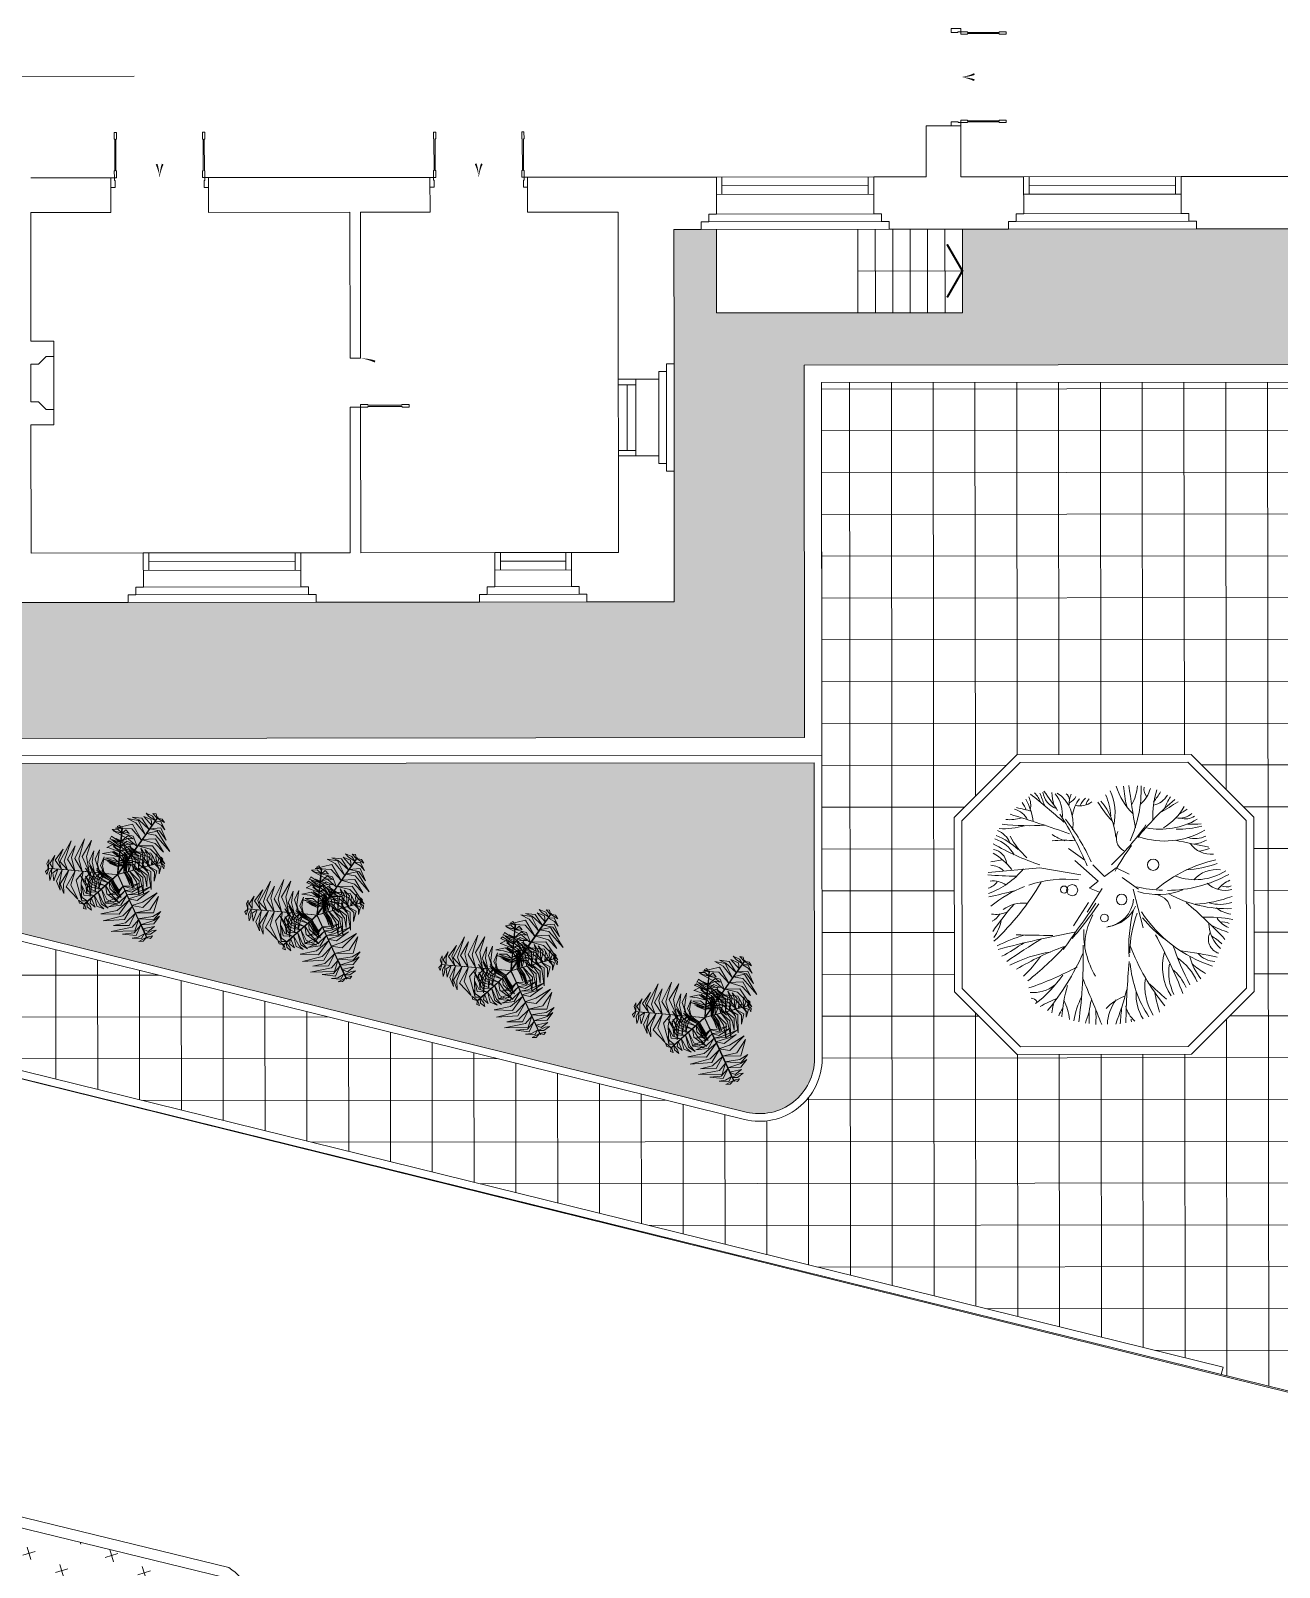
# Model space of a CAD drawing. Header units: millimetres. Extents: x 930469 to 1523124, y -120375 to 411163.
# Drawn here: x 1313457 to 1331376, y 109217 to 131265 of the extents above; entities that cross this region are included whole.
import ezdxf

# ---------------------------------------------------------------- set-up
doc = ezdxf.new("R2010")
doc.units = ezdxf.units.MM
doc.layers.get('0').update_dxf_attribs({"color": 8, "lineweight": 0})
for name, color, linetype, lineweight in [('A-DIM', 8, 'Continuous', 0), ('A1-LÁT SÀN', 8, 'Continuous', 0), ('Dia vat', 8, 'Continuous', 0), ('Xref Landscape 2020 05 04$0$tree', 8, 'Continuous', 0), ('Xref Landscape 48lythuongkiet 2020 06 01$0$!Chen', 8, 'Continuous', 0), ('Xref Landscape 48lythuongkiet 2020 06 01$0$!Cua nhat', 8, 'Continuous', 0), ('Xref Landscape 48lythuongkiet 2020 06 01$0$1', 8, 'Continuous', 0), ('Xref Landscape 48lythuongkiet 2020 06 01$0$HATCH', 8, 'Continuous', 0), ('Xref Landscape 48lythuongkiet 2020 06 01$0$MANH', 8, 'Continuous', 0), ('Xref Landscape 48lythuongkiet 2020 06 01$0$NETTHAY', 8, 'Continuous', 0)]:
    doc.layers.add(name, color=color, linetype=linetype, lineweight=lineweight)

# ---------------------------------------------------------------- blocks, each defined once
blk = doc.blocks.new('Xref Landscape 48lythuongkiet 2020 06 01$0$mb-cay36')
for p, q in [((-420, 366), (-303, 282)), ((-625, 228), (-997, 195)), ((-893, 285), (-976, 270)), ((-332, 178), (-625, 228)), ((-374, 279), (-207, 132)), ((-244, 249), (-160, 166)), ((-160, 166), (-77, 228)), ((-77, 228), (15, 182)), ((-207, 132), (-269, 82)), ((-35, 157), (82, 74)), ((-177, 78), (-286, -90)), ((-269, 82), (-198, 53)), ((45, 74), (116, -203)), ((-277, -22), (-385, -189))]:
    blk.add_line(p, q)
for centre, radius in [((188, 249), 40.9), ((-451, 71), 25.9), ((-393, 67), 39.7), ((-38, 0), 38.2), ((-162, -133), 28.1)]:
    blk.add_circle(centre, radius)
for centre, radius, start, end in [((-2508, -686), 2408, 33.3602, 37.4005), ((-482, 619), 397, 347.6036, 24.0027), ((418, 976), 521, 198.1061, 224.1404), ((1093, 916), 1122, 185.2467, 192.7593), ((5804, 1534), 5833, 187.046, 190.0819), ((-804, 793), 907, 335.8013, 1.3584), ((-228, 835), 304, 329.1025, 356.2944), ((-65, 863), 243, 312.0678, 343.9533), ((204, 789), 81, 167.3781, 222.6409), ((766, 601), 580, 161.4829, 182.8961), ((-174, 1009), 478, 319.7214, 330.2869), ((-925, 563), 218, 21.3675, 37.6845), ((-1134, 495), 467, 7.8655, 28.7628), ((-827, 677), 137, 346.8302, 25.597), ((-4363, -3843), 5885, 48.3634, 51.3998), ((-799, 629), 193, 20.1552, 45.1344), ((-2955, -159), 2507, 19.4903, 21.5984), ((-456, 793), 149, 188.3903, 250.1537), ((268, 870), 814, 187.2447, 193.5581), ((-694, 614), 231, 352.0454, 38.7432), ((-645, 550), 259, 348.9786, 55.8481), ((-476, 709), 64.7, 6.1227, 50.7333), ((-263, 690), 151, 154.2884, 185.1145), ((-454, 785), 100, 294.9572, 332.8317), ((-163, 577), 229, 140.6559, 172.9727), ((-336, 806), 134, 255.5228, 308.6813), ((-204, 615), 145, 129.8119, 155.8529), ((-227, 672), 65.4, 131.2411, 171.568), ((438, 1085), 753, 210.8835, 223.7809), ((-538, 408), 461, 4.8934, 40.2143), ((-574, 568), 460, 3.8964, 23.5318), ((1513, -697), 1834, 129.6038, 141.4817), ((165, 818), 144, 280.5021, 331.1076), ((-964, 2790), 2478, 298.9976, 302.5082), ((35, 885), 436, 301.3823, 329.8608), ((682, 491), 443, 146.4159, 158.5582), ((-840, 831), 258, 263.5861, 288.792), ((-4424, -10929), 12086, 70.6097, 72.7355), ((-843, 509), 144, 26.0746, 74.9456), ((-188, 2953), 2371, 255.2439, 257.9296), ((-2508, -686), 2408, 22.6353, 32.6385), ((-1637, -353), 1515, 24.3013, 37.8253), ((240, 1036), 532, 259.2344, 299.852), ((377, 716), 133, 260.0638, 312.0448), ((42, 1208), 683, 299.2405, 304.9569), ((422, 699), 121, 251.9028, 301.7503), ((-1115, 4), 488, 46.5985, 68.8181), ((-991, 343), 165, 23.655, 67.4908), ((-881, 1000), 492, 265.9344, 287.1648), ((-708, 2278), 1748, 263.8791, 273.9752), ((-352, 711), 550, 207.7678, 228.3752), ((-342, 741), 336, 234.6108, 252.2306), ((-1394, 1612), 1872, 313.2972, 324.8451), ((26, 440), 102, 151.8663, 241.8308), ((272, 992), 573, 251.0596, 300.0672), ((379, 1104), 600, 267.601, 285.3731), ((448, 1531), 992, 269.1825, 274.9109), ((489, 609), 173, 252.6934, 296.7097), ((-78, 1910), 1748, 239.733, 251.7849), ((-1219, -98), 503, 38.6102, 58.9827), ((-977, 246), 115, 6.0939, 80.2341), ((-1032, 192), 258, 29.7871, 70.6936), ((-453, -361), 786, 83.8916, 96.1084), ((1513, -697), 1834, 143.8008, 150.6184), ((3157, 13395), 13271, 257.7687, 258.8385), ((603, 507), 183, 215.6814, 275.8365), ((459, 620), 224, 275.7693, 299.7407), ((469, 728), 384, 276.437, 288.6357), ((-980, 115), 131, 44.5348, 88.8039), ((853, -693), 999, 102.368, 129.8879), ((379, 1024), 813, 273.2607, 289.3729), ((-723, 3946), 3779, 265.8268, 268.9251), ((-1028, 194), 117, 285.7186, 324.8597), ((-1190, 592), 582, 289.7511, 320.2663), ((-960, -29), 163, 56.2558, 97.3316), ((-2183, 1032), 1811, 312.685, 329.8918), ((-445, -678), 824, 83.2983, 108.3037), ((287, 988), 923, 270.2118, 298.7445), ((491, 551), 410, 249.8186, 302.1374), ((642, -3), 217, 82.1117, 138.4765), ((706, 255), 191, 227.0441, 283.7594), ((849, -102), 264, 114.8011, 138.447), ((74496, -314807), 323749, 103.45014, 103.48332), ((-445, -678), 824, 110.6859, 130.1197), ((-175, 24), 224, 277.9061, 354.5671), ((287, 988), 923, 256.4065, 268.0436), ((221, 525), 490, 253.0265, 291.4386), ((193, -87), 122, 10.4921, 76.9263), ((721, 817), 884, 241.5522, 271.9068), ((434, 868), 905, 273.4483, 290.6867), ((715, 178), 88.8, 243.9346, 292.4513), ((-940, 94), 200, 260.9262, 292.3088), ((-1042, -22), 153, 299.4863, 327.0777), ((743, -1412), 2077, 138.3521, 145.2604), ((-744, -270), 245, 84.6013, 126.1694), ((-32019, 22249), 38823, 324.3864, 324.9845), ((-2271, 1367), 2497, 318.7127, 325.9355), ((-161, 46), 241, 276.1597, 337.2231), ((1053, -337), 1040, 165.7562, 184.1228), ((835, -391), 815, 158.9816, 179.353), ((913, 443), 969, 213.3314, 251.9981), ((-1447, -2265), 2921, 42.6061, 50.1379), ((668, 231), 267, 252.9191, 288.5589), ((797, 157), 269, 234.0659, 258.9588), ((-1215, -86), 319, 324.5833, 348.8704), ((303, -240), 614, 177.7061, 210.3497), ((161, -336), 464, 150.9024, 180.5524), ((720, 341), 770, 217.8307, 235.0714), ((574, -1133), 1006, 79.3372, 92.0254), ((825, -173), 237, 180.1876, 229.673), ((948, 446), 718, 241.8701, 252.0016), ((792, -44), 171, 212.4573, 248.1612), ((681, -306), 144, 68.2552, 94.9541), ((-412, -1358), 1150, 106.49, 116.8837), ((939, -7367), 7253, 100.3574, 104.8964), ((-1721, 1122), 1736, 298.3006, 304.4452), ((1527, -3846), 4157, 120.9762, 125.104), ((-568, 5803), 6060, 267.8439, 270.3362), ((-3535, -418), 3221, 351.7796, 1.6042), ((-2847, -1929), 3481, 21.1009, 28.7814), ((2110, 263), 1876, 198.3542, 207.8138), ((689, -286), 105, 152.0325, 253.182), ((336, -692), 508, 47.2046, 57.8087), ((-410, -1301), 935, 98.5995, 117.4075), ((256, -2261), 2050, 110.1333, 120.7667), ((-1434, 162), 993, 314.1521, 324.9585), ((-2271, 1367), 2497, 308.6091, 316.9345), ((-1888, 309), 1719, 319.9578, 336.1339), ((1480, 215), 1556, 200.6032, 218.9757), ((632, -486), 378, 163.4928, 213.1847), ((124, -756), 413, 23.3807, 54.8954), ((91, -2831), 2479, 77.0394, 83.1324), ((921, -276), 490, 196.1036, 216.9981), ((643, -265), 182, 223.0657, 265.7022), ((-1400, 1445), 2192, 288.5087, 298.4133), ((-1190, -44), 882, 307.1557, 325.6483), ((7713, -1087), 7725, 175.2374, 178.5108), ((835, -391), 815, 184.8618, 213.6896), ((666, -522), 367, 170.858, 205.9385), ((116, -761), 333, 22.8179, 50.8878), ((795, -105), 485, 227.2477, 241.3658), ((-676, -412), 256, 265.4258, 307.5473), ((660, -922), 1130, 164.3243, 175.9605), ((-11585, -5390), 12256, 21.5025, 23.1956), ((-2521, 25), 2607, 339.3289, 345.0686), ((520, -623), 392, 171.7104, 211.9375), ((2413, 1817), 3308, 226.8924, 229.9396), ((-692, -760), 52.8, 31.9124, 87.1254), ((-175, -1562), 913, 110.894, 119.5108), ((-66, -871), 477, 165.7746, 173.0285), ((-868, -915), 458, 6.8761, 25.0242), ((192, -958), 580, 153.1835, 171.1959), ((208, -847), 481, 164.8836, 185.1617), ((108, -1033), 361, 110.185, 135.7459), ((168, -907), 310, 142.9644, 177.8713), ((1813, -1022), 1867, 172.2704, 176.0045), ((186, -719), 201, 192.7026, 229.7476), ((361, -692), 296, 174.6114, 213.7244), ((1039, -550), 847, 187.9237, 197.7563), ((-268, -925), 240, 143.624, 157.7562), ((-1296, -514), 1064, 339.4984, 343.7773), ((-1410, -844), 1187, 357.4927, 2.3994), ((-189, -892), 220, 3.4294, 8.7653)]:
    blk.add_arc(centre, radius, start, end)
blk = doc.blocks.new('Xref Landscape 48lythuongkiet 2020 06 01$0$mb-cay19')
for points in [[(344, 482, -91), (245, 572, -133), (183, 599, -141), (275, 588, -147)], [(370, 518, -117), (292, 605, -160), (364, 575, -151)], [(403, 565, -167), (342, 605, -187), (314, 637, -213), (376, 609, -208)], [(420, 589, -204), (378, 634, -239), (410, 630, -248)], [(388, 544, -136), (392, 544, -136), (430, 598, -218), (426, 598, -218)], [(421, 590, -207), (491, 547, -240), (468, 580, -245)], [(79, 452, 406), (22, 462, 391), (-10, 481, 379), (44, 483, 388)], [(228, 318, -81), (147, 389, -104), (1, 468, -143), (190, 417, -95)], [(272, 380, -73), (177, 486, -101), (23, 495, -138), (183, 533, -101)], [(82, 484, 395), (37, 509, 378), (60, 520, 378)], [(77, 425, 415), (81, 425, 415), (88, 496, 391), (84, 496, 391)], [(83, 443, 407), (135, 451, 391), (151, 442, 384), (120, 478, 386)], [(308, 430, -66), (217, 544, -93), (138, 586, -114), (238, 568, -89)], [(176, 244, -92), (181, 244, -92), (322, 443, -65), (317, 443, -65)], [(315, 441, -66), (406, 426, -80), (541, 271, -130), (422, 465, -74)], [(317, 444, -65), (322, 444, -65), (392, 544, -136), (388, 544, -136)], [(351, 487, -98), (443, 468, -141), (507, 377, -145), (455, 496, -157)], [(403, 554, -160), (458, 522, -187), (495, 476, -184), (455, 556, -212)], [(-437, 94, -66), (-469, 180, -80), (-403, 374, -130), (-511, 174, -74)], [(-367, 84, -73), (-399, 214, -97), (-365, 326, -124), (-439, 196, -87)], [(-297, 84, -82), (-329, 202, -103), (-276, 391, -150), (-368, 205, -99)], [(-230, 75, -89), (-257, 224, -117), (-207, 375, -155), (-298, 224, -112)], [(61, 267, 358), (-47, 308, 355), (-61, 310, 288), (-4, 339, 376)], [(65, 307, 393), (-43, 354, 395), (-55, 359, 375), (-38, 374, 414)], [(70, 358, 408), (-34, 393, 387), (-29, 391, 375), (-18, 417, 393)], [(163, 226, -120), (114, 282, -120), (-14, 381, -162), (101, 325, -97)], [(135, 186, -180), (96, 241, -172), (3, 317, -200), (118, 254, -140)], [(186, 258, -90), (84, 355, -118), (26, 394, -134), (160, 336, -99)], [(50, 158, 262), (55, 158, 262), (70, 317, 402), (66, 317, 402)], [(59, 269, 360), (163, 297, 365), (192, 287, 334), (148, 322, 391)], [(66, 317, 403), (70, 317, 403), (81, 425, 414), (77, 425, 414)], [(66, 315, 400), (135, 341, 410), (194, 340, 352), (130, 368, 436)], [(73, 365, 407), (145, 398, 396), (190, 391, 375), (143, 424, 400)], [(191, 93, 126), (183, 180, 116), (146, 306, 79), (216, 173, 146)], [(240, 106, 170), (240, 222, 166), (169, 310, 100), (263, 246, 187)], [(236, 324, -82), (355, 293, -103), (492, 153, -150), (377, 325, -99)], [(279, 117, 205), (284, 234, 207), (264, 302, 187), (305, 237, 226)], [(272, 385, -73), (401, 347, -97), (480, 262, -124), (405, 391, -87)], [(-619, 110, -207), (-617, 193, -240), (-634, 157, -245)], [(-579, 113, -160), (-579, 177, -187), (-558, 232, -184), (-607, 157, -212)], [(-495, 102, -98), (-524, 191, -141), (-478, 292, -145), (-555, 187, -157)], [(-178, 70, -118), (-201, 171, -108), (-187, 278, -147), (-233, 168, -67)], [(-130, 63, -177), (-151, 150, -168), (-133, 286, -218), (-173, 197, -149)], [(-87, 62, -232), (-103, 133, -226), (-88, 221, -262), (-123, 138, -201)], [(56, 216, 314), (-28, 240, 304), (-102, 251, 267), (-10, 268, 335)], [(49, 151, 231), (-7, 169, 240), (-94, 196, 214), (-34, 183, 270)], [(51, 168, 272), (-58, 203, 263), (-73, 208, 251), (2, 210, 290)], [(48, 137, 166), (-1, 154, 182), (-56, 174, 167), (7, 160, 216)], [(47, 124, 107), (-2, 143, 129), (-37, 160, 128), (1, 149, 160)], [(110, 151, -234), (74, 209, -221), (4, 275, -233), (89, 225, -192)], [(45, 104, 10), (49, 104, 10), (55, 158, 262), (50, 158, 262)], [(46, 138, 169), (76, 148, 190), (186, 149, 152), (113, 157, 216)], [(50, 152, 234), (90, 164, 257), (177, 165, 227), (86, 173, 301)], [(52, 179, 280), (172, 204, 281), (233, 187, 236), (172, 232, 305)], [(59, 223, 318), (154, 251, 326), (245, 233, 276), (156, 276, 348)], [(70, 94, -323), (75, 94, -323), (181, 244, -92), (176, 244, -92)], [(102, 68, -82), (102, 120, -60), (95, 197, -61), (109, 120, -29)], [(114, 71, -23), (113, 124, -7), (101, 220, -22), (121, 118, 28)], [(128, 75, 43), (124, 135, 52), (107, 264, 26), (128, 164, 81)], [(112, 153, -232), (182, 132, -226), (251, 74, -262), (197, 147, -201)], [(145, 80, 83), (138, 194, 74), (126, 248, 62), (166, 141, 101)], [(135, 190, -177), (221, 164, -168), (329, 81, -218), (272, 160, -149)], [(165, 228, -118), (264, 198, -108), (349, 132, -147), (277, 227, -67)], [(195, 271, -89), (337, 220, -117), (444, 101, -155), (359, 255, -112)], [(289, 120, 214), (294, 120, 214), (397, 148, 226), (393, 148, 226)], [(329, 131, 219), (324, 240, 199), (303, 289, 186), (352, 234, 204)], [(366, 141, 224), (372, 237, 207), (397, 181, 221)], [(393, 148, 226), (397, 148, 226), (467, 167, 202), (462, 167, 202)], [(419, 156, 218), (409, 213, 203), (415, 249, 190), (436, 199, 200)], [(413, 149, 218), (439, 103, 202), (439, 56, 196), (459, 127, 198)], [(450, 164, 207), (457, 216, 189), (476, 197, 190)], [(453, 165, 205), (484, 105, 185), (487, 137, 188)], [(-618, 110, -204), (-636, 52, -239), (-648, 81, -248)], [(-563, 105, -136), (-558, 105, -136), (-624, 111, -218), (-628, 111, -218)], [(-588, 107, -167), (-593, 35, -187), (-607, -5, -213), (-614, 62, -208)], [(-531, 102, -117), (-568, -9, -160), (-578, 68, -151)], [(-441, 94, -65), (-436, 94, -65), (-558, 105, -136), (-563, 105, -136)], [(-488, 98, -91), (-516, -33, -133), (-508, -100, -141), (-544, -14, -147)], [(-424, 92, -66), (-477, -43, -93), (-474, -132, -114), (-509, -37, -89)], [(-364, 87, -73), (-407, -49, -101), (-338, -186, -138), (-451, -67, -101)], [(-198, 72, -92), (-193, 72, -92), (-436, 94, -65), (-440, 94, -65)], [(-287, 80, -81), (-308, -26, -104), (-303, -192, -143), (-354, -3, -95)], [(-151, -119, 212), (-219, -91, 222), (-312, 39, 163), (-233, -115, 247)], [(-214, 73, -90), (-248, -64, -118), (-252, -133, -134), (-269, 12, -99)], [(-83, -56, 130), (-172, -12, 137), (-267, 110, 87), (-190, -29, 159)], [(-114, -90, 171), (-210, -39, 177), (-265, 34, 146), (-216, -69, 203)], [(-175, 70, -120), (-199, -1, -120), (-221, -161, -162), (-230, -33, -97)], [(-48, -28, 92), (-154, 34, 93), (-227, 135, 48), (-172, 14, 117)], [(-14, 55, -323), (-10, 55, -323), (-193, 72, -92), (-198, 72, -92)], [(-127, 65, -180), (-154, 4, -172), (-173, -115, -200), (-177, 16, -140)], [(-28, -10, 46), (-95, 36, 69), (-160, 94, 39), (-98, 26, 113)], [(-16, -2, -20), (-74, 37, 1), (-156, 111, -36), (-107, 56, 27)], [(-84, 61, -234), (-116, 1, -221), (-139, -93, -233), (-138, 6, -192)], [(-8, 8, -79), (-56, 40, -63), (-108, 89, -93), (-62, 38, -36)], [(8, 22, -179), (12, 22, -179), (-28, -14, 73), (-33, -14, 73)], [(-17, 0, -23), (7, -46, -7), (61, -128, -22), (-2, -44, 28)], [(-14, 55, -323), (-10, 55, -323), (44, 50, -600), (39, 50, -600)], [(-7, 8, -82), (16, -39, -60), (56, -104, -61), (10, -41, -29)], [(8, 22, -179), (12, 22, -179), (45, 51, -489), (40, 51, -489)], [(70, 94, -323), (75, 94, -323), (44, 50, -600), (39, 50, -600)], [(62, 1, -323), (66, 1, -323), (44, 50, -600), (39, 50, -600)], [(83, 63, -179), (87, 63, -179), (45, 51, -489), (40, 51, -489)], [(45, 104, 10), (49, 104, 10), (45, 61, -300), (41, 61, -300)], [(47, 126, 109), (64, 134, 125), (136, 133, 96), (68, 140, 153)], [(62, 1, -323), (66, 1, -323), (143, -166, -92), (139, -166, -92)], [(83, 63, -179), (87, 63, -179), (139, 77, 73), (135, 77, 73)], [(103, 68, -79), (131, 18, -63), (157, -49, -93), (138, 17, -36)], [(115, 74, -20), (149, 12, 1), (190, -89, -36), (170, -19, 27)], [(129, 76, 46), (169, 5, 69), (201, -76, 39), (176, 12, 113)], [(135, 77, 73), (139, 77, 73), (294, 120, 214), (289, 120, 214)], [(155, 83, 92), (222, -20, 93), (243, -143, 48), (247, -10, 117)], [(199, 92, 130), (258, 14, 137), (290, -138, 87), (283, 20, 159)], [(242, 109, 171), (305, 21, 177), (322, -69, 146), (323, 45, 203)], [(287, 119, 212), (336, 64, 222), (361, -95, 163), (359, 78, 247)], [(337, 130, 219), (393, 74, 208), (392, -13, 187), (416, 86, 212)], [(-251, -202, 218), (-294, -172, 202), (-315, -130, 196), (-301, -202, 198)], [(-190, -151, 219), (-265, -126, 208), (-303, -48, 187), (-281, -147, 212)], [(-152, -121, 214), (-148, -121, 214), (-228, -192, 226), (-233, -192, 226)], [(-33, -14, 73), (-28, -14, 73), (-148, -121, 214), (-152, -121, 214)], [(-144, -114, 205), (-97, -221, 207), (-49, -273, 187), (-114, -233, 226)], [(-114, -87, 170), (-63, -190, 166), (40, -238, 100), (-73, -223, 187)], [(113, -103, -177), (47, -165, -168), (-79, -217, -218), (18, -207, -149)], [(-76, -53, 126), (-30, -127, 116), (59, -225, 79), (-63, -136, 146)], [(92, -65, -232), (38, -115, -226), (-45, -145, -262), (44, -135, -201)], [(-40, -21, 83), (16, -120, 74), (51, -164, 62), (-33, -85, 101)], [(-27, -9, 43), (2, -61, 52), (75, -169, 26), (12, -89, 81)], [(91, -62, -234), (159, -60, -221), (252, -33, -233), (166, -81, -192)], [(109, -102, -180), (176, -95, -172), (289, -52, -200), (177, -120, -140)], [(129, -145, -120), (203, -131, -120), (352, -69, -162), (246, -141, -97)], [(146, -181, -90), (281, -141, -118), (343, -110, -134), (227, -197, -99)], [(176, -247, -81), (279, -213, -104), (420, -125, -143), (282, -264, -95)], [(-279, -234, 205), (-334, -194, 185), (-322, -224, 188)], [(-233, -192, 226), (-228, -192, 226), (-282, -240, 202), (-286, -240, 202)], [(-277, -232, 207), (-260, -282, 189), (-285, -273, 190)], [(-253, -211, 218), (-218, -257, 203), (-208, -292, 190), (-249, -258, 200)], [(-212, -174, 224), (-175, -263, 207), (-222, -224, 221)], [(-183, -148, 219), (-130, -244, 199), (-90, -279, 186), (-158, -251, 204)], [(152, -195, -89), (37, -293, -117), (-119, -325, -155), (57, -329, -112)], [(178, -258, -82), (92, -345, -103), (-98, -394, -150), (108, -380, -99)], [(130, -148, -118), (55, -219, -108), (-45, -259, -147), (73, -244, -67)], [(139, -166, -92), (143, -166, -92), (245, -387, -65), (241, -387, -65)], [(209, -317, -73), (348, -287, -101), (432, -159, -138), (386, -316, -101)], [(240, -384, -66), (181, -455, -80), (-20, -495, -130), (207, -489, -74)], [(213, -319, -73), (116, -412, -97), (2, -438, -124), (152, -437, -87)], [(261, -439, -98), (199, -509, -141), (89, -519, -145), (217, -533, -157)], [(234, -373, -66), (378, -351, -93), (454, -303, -114), (388, -382, -89)], [(241, -388, -65), (246, -388, -65), (297, -499, -136), (292, -499, -136)], [(261, -430, -91), (388, -389, -133), (443, -349, -141), (387, -423, -147)], [(294, -517, -160), (239, -549, -187), (180, -558, -184), (270, -563, -212)], [(316, -550, -207), (243, -590, -240), (284, -587, -245)], [(279, -470, -117), (394, -446, -160), (332, -494, -151)], [(292, -499, -136), (297, -499, -136), (325, -559, -218), (320, -559, -218)], [(303, -522, -167), (368, -489, -187), (410, -482, -213), (355, -522, -208)], [(316, -549, -204), (375, -536, -239), (356, -561, -248)]]:
    blk.add_3dface(points)
blk = doc.blocks.new('Xref Landscape 48lythuongkiet 2020 06 01$0$45 LTK')
at = {"layer": 'Xref Landscape 48lythuongkiet 2020 06 01$0$HATCH'}
h = blk.add_hatch(dxfattribs=at)
h.set_pattern_fill('OPGACH04', color=256, scale=80, style=0)
h.set_pattern_definition([(45, (-747057.98, 478711.1), (4e-14, 452.54834), [960, -320]), (135, (-746831.7, 478937.38), (4e-14, 452.54834), [960, -320])])
h.paths.add_polyline_path([(14930, 30195), (12580, 30195), (12580, 28995), (14930, 28995)])
h.paths.add_polyline_path([(12580, 30195), (11600, 30195), (11600, 28995), (12580, 28995)])
h.paths.add_polyline_path([(11600, 30195), (8830, 30195), (8830, 28995), (10793, 28995, -0.311722), (11191, 28995), (11600, 28995)])
h.paths.add_polyline_path([(8830, 30195), (3500, 30195), (3500, 28995), (6296, 28995, -0.311722), (6694, 28995), (8830, 28995)])
h.paths.add_polyline_path([(3500, 30195), (400, 30195), (400, 28995), (1848, 28995, -0.311722), (2246, 28995), (3500, 28995)])
h.paths.add_polyline_path([(400, 30195), (-1950, 30195), (-1950, 28995), (400, 28995)])
h.paths.add_polyline_path([(400, 28995), (-1950, 28995), (-1950, 27890), (0, 27890), (0, 28245), (400, 28245)])
h.paths.add_polyline_path([(1697, 28707, -0.246425), (1848, 28995), (400, 28995), (400, 28245), (1255, 28245), (2795, 28245), (3500, 28245), (3500, 28995), (2246, 28995, -0.246425), (2397, 28707, -1)])
h.paths.add_polyline_path([(6145, 28707, -0.246425), (6296, 28995), (3500, 28995), (3500, 28245), (5140, 28245), (7840, 28245), (8830, 28245), (8830, 28995), (6694, 28995, -0.246425), (6845, 28707, -1)])
h.paths.add_polyline_path([(10793, 28995), (8830, 28995), (8830, 28245), (10185, 28245), (11600, 28245), (11600, 28995), (11191, 28995, -0.246425), (11342, 28707, -1), (10642, 28707, -0.246425)])
h.paths.add_polyline_path([(14930, 28995), (12580, 28995), (12580, 28245), (12980, 28245), (12980, 27890), (14930, 27890)])
h.paths.add_polyline_path([(12580, 28995), (11600, 28995), (11600, 28245), (11725, 28245), (12580, 28245)])
h.paths.add_polyline_path([(14930, 27890), (12980, 27890), (12980, 27150), (14070, 27150), (14070, 24770), (12980, 24770), (12980, 22945), (13370, 22945), (16070, 22945), (16940, 22945), (16940, 24905), (14930, 24905)])
h.paths.add_polyline_path([(15372, 23450, -1), (14672, 23450, -1)], flags=16)
h.paths.add_polyline_path([(0, 27890), (-1950, 27890), (-1950, 22445), (-1500, 22445), (-1500, 24515), (-1280, 24515), (-1280, 24295), (0, 24295), (0, 26110)])
h.paths.add_polyline_path([(-141, 25173, -1), (-841, 25173, -1)], flags=16)
h.paths.add_polyline_path([(-1500, 22445), (-1950, 22445), (-1950, 19115), (-1500, 19115)])
h.paths.add_polyline_path([(0, 17235), (-1280, 17235), (-1280, 17015), (-1500, 17015), (-1500, 19115), (-1950, 19115), (-1950, 14145), (0, 14145), (0, 15282)])
h.paths.add_polyline_path([(0, 14145), (-1950, 14145), (-1950, 9175), (-1500, 9175), (-1500, 11275), (-1280, 11275), (-1280, 11055), (0, 11055), (0, 13007)])
h.paths.add_polyline_path([(-1500, 9175), (-1950, 9175), (-1950, 5845), (-1500, 5845)])
h.paths.add_polyline_path([(0, 2135), (0, 3995), (-1280, 3995), (-1280, 3775), (-1500, 3775), (-1500, 5845), (-1950, 5845), (-1950, 355), (0, 355)])
h.paths.add_polyline_path([(-841, 3105, -1), (-141, 3105, -1)], flags=16)
h.paths.add_polyline_path([(400, 0), (0, 0), (0, 355), (-1950, 355), (-1950, -1950), (400, -1950)])
h.paths.add_polyline_path([(3500, 0), (2795, 0), (1255, 0), (400, 0), (400, -1950), (3500, -1950)])
h.paths.add_polyline_path([(8830, 0), (7840, 0), (5140, 0), (3500, 0), (3500, -1950), (8830, -1950)])
h.paths.add_polyline_path([(11600, 0), (10185, 0), (8830, 0), (8830, -1950), (11600, -1950)])
h.paths.add_polyline_path([(12580, 0), (11725, 0), (11600, 0), (11600, -1950), (12580, -1950)])
h.paths.add_polyline_path([(14845, 355), (12980, 355), (12980, 0), (12580, 0), (12580, -1950), (14845, -1950)])
h.paths.add_polyline_path([(14845, 3395), (16940, 3395), (16940, 4145), (13590, 4145), (13590, 5345), (13370, 5345), (12980, 5345), (12980, 3415), (12980, 1875), (12980, 355), (14845, 355)])
h.paths.add_polyline_path([(21095, 5345), (20480, 5345), (17780, 5345), (17120, 5345), (17120, 4145), (16940, 4145), (16940, 3395), (21095, 3395)])
h.paths.add_polyline_path([(25570, 5345), (24750, 5345), (22050, 5345), (21095, 5345), (21095, 3395), (25680, 3395), (25680, 4145), (25570, 4145)])
h.paths.add_polyline_path([(30700, 5345), (29100, 5345), (29100, 4145), (25680, 4145), (25680, 3395), (28750, 3395), (28750, 355), (30700, 355)])
h.paths.add_polyline_path([(21095, 24905), (16940, 24905), (16940, 22945), (17780, 22945), (20480, 22945), (21095, 22945)])
h.paths.add_polyline_path([(19485, 23450, -1), (18785, 23450, -1)], flags=16)
h.paths.add_polyline_path([(25680, 24905), (21095, 24905), (21095, 22945), (22050, 22945), (24750, 22945), (25680, 22945)])
h.paths.add_polyline_path([(23755, 23450, -1), (23055, 23450, -1)], flags=16)
h.paths.add_polyline_path([(28240, 25845), (29455, 25845), (29455, 26265), (29455, 27805), (29455, 27890), (27505, 27890), (27505, 24905), (25680, 24905), (25680, 22945), (26320, 22945), (29020, 22945), (29455, 22945), (29455, 23465), (28240, 23465)])
h.paths.add_polyline_path([(27465, 23450, -1), (26765, 23450, -1)], flags=16)
h.paths.add_polyline_path([(28662, 27041, -1), (29362, 27041, -1)], flags=16)
h.paths.add_polyline_path([(29455, 28995), (27505, 28995), (27505, 27890), (29455, 27890)])
h.paths.add_polyline_path([(29930, 30595), (29710, 30595), (29710, 30815), (30915, 30815), (30915, 31265), (27505, 31265), (27505, 28995), (29455, 28995), (29455, 29315), (29930, 29315)])
h.paths.add_polyline_path([(34490, 31265), (30915, 31265), (30915, 30815), (34490, 30815)])
h.paths.add_polyline_path([(38030, 31265), (34490, 31265), (34490, 30815), (35020, 30815), (35020, 30595), (34800, 30595), (34800, 29315), (35005, 29315), (36945, 29315), (38030, 29315)])
h.paths.add_polyline_path([(36325, 29763, -1), (35625, 29763, -1)], flags=16)
h.paths.add_polyline_path([(41905, 31265), (38030, 31265), (38030, 29315), (38885, 29315), (40825, 29315), (41905, 29315)])
h.paths.add_polyline_path([(40205, 29763, -1), (39505, 29763, -1)], flags=16)
h.paths.add_polyline_path([(45235, 30595), (45015, 30595), (45015, 30815), (45546, 30815), (45546, 31265), (41905, 31265), (41905, 29315), (42811, 29315), (44751, 29315), (45235, 29315)])
h.paths.add_polyline_path([(44130, 29763, -1), (43431, 29763, -1)], flags=16)
h.paths.add_polyline_path([(14762, 23182), (15271, 23182), (15271, 23707), (14762, 23707)], flags=24)
h.paths.add_polyline_path([(14115, 26847), (14115, 27543), (14445, 27543), (14445, 26847)], flags=24)
h.paths.add_polyline_path([(14115, 25263), (14115, 25927), (14445, 25927), (14445, 25263)], flags=24)
h.paths.add_polyline_path([(14115, 23647), (14115, 24343), (14445, 24343), (14445, 23647)], flags=24)
h.paths.add_polyline_path([(-808, 24905), (-177, 24905), (-177, 25430), (-808, 25430)], flags=24)
h.paths.add_polyline_path([(-988, 16011), (-292, 16011), (-292, 15681), (-988, 15681)], flags=24)
h.paths.add_polyline_path([(-1671, 15557), (-1109, 15557), (-1109, 15227), (-1671, 15227)], flags=24)
h.paths.add_polyline_path([(-2006, 16011), (-1444, 16011), (-1444, 15681), (-2006, 15681)], flags=9)
edge = h.paths.add_edge_path(flags=24)
edge.add_line((-808, 2837), (-177, 2837))
edge.add_line((-177, 2837), (-177, 3362))
edge.add_line((-177, 3362), (-808, 3362))
edge.add_line((-808, 3362), (-808, 2837))
h.paths.add_polyline_path([(13732, 685), (13732, 1415), (14062, 1415), (14062, 685)], flags=24)
h.paths.add_polyline_path([(13732, 3355), (13732, 4085), (14062, 4085), (14062, 3355)], flags=24)
h.paths.add_polyline_path([(30644, 2585), (31206, 2585), (31206, 2255), (30644, 2255)], flags=9)
h.paths.add_polyline_path([(18875, 23182), (19383, 23182), (19383, 23707), (18875, 23707)], flags=24)
h.paths.add_polyline_path([(23145, 23182), (23653, 23182), (23653, 23707), (23145, 23707)], flags=24)
h.paths.add_polyline_path([(26855, 23182), (27363, 23182), (27363, 23707), (26855, 23707)], flags=24)
h.paths.add_polyline_path([(28695, 26773), (29323, 26773), (29323, 27298), (28695, 27298)], flags=24)
h.paths.add_polyline_path([(27610, 26847), (27610, 27543), (27940, 27543), (27940, 26847)], flags=24)
h.paths.add_polyline_path([(27610, 25263), (27610, 25927), (27940, 25927), (27940, 25263)], flags=24)
h.paths.add_polyline_path([(27610, 23647), (27610, 24343), (27940, 24343), (27940, 23647)], flags=24)
h.paths.add_polyline_path([(35659, 29495), (36289, 29495), (36289, 30020), (35659, 30020)], flags=24)
h.paths.add_polyline_path([(39539, 29495), (40169, 29495), (40169, 30020), (39539, 30020)], flags=24)
h.paths.add_polyline_path([(43464, 29495), (44095, 29495), (44095, 30020), (43464, 30020)], flags=24)
h = blk.add_hatch(dxfattribs=at)
h.set_pattern_fill('LATSAN09', color=256, scale=100, style=0)
h.set_pattern_definition([(360, (-747058, 478711.1), (4e-13, 600), []), (90, (-747058, 478711.1), (-600, 4e-13), [])])
h.paths.add_polyline_path([(400, -4065), (-35, -3957), (-35, -2200), (-2200, -2200), (-2200, -5279), (400, -5923)])
h.paths.add_polyline_path([(3500, -4833), (400, -4065), (400, -5923), (3500, -6691)])
h.paths.add_polyline_path([(8830, -6153), (3500, -4833), (3500, -6691), (8830, -8012)])
h.paths.add_polyline_path([(11600, -6839), (8830, -6153), (8830, -8012), (11600, -8698)])
h.paths.add_polyline_path([(12580, -7082), (11600, -6839), (11600, -8698), (12580, -8941)])
h.paths.add_polyline_path([(16940, 355), (15095, 355), (15095, -6555, -0.487264), (13979, -7428), (12580, -7082), (12580, -8941), (16940, -10021)])
h.paths.add_polyline_path([(16940, 3145), (15095, 3145), (15095, 355), (16940, 355)])
h.paths.add_polyline_path([(21095, 3145), (16940, 3145), (16940, 355), (21095, 355)])
h.paths.add_polyline_path([(21095, 355), (16940, 355), (16940, -10021), (20844, -10988), (20817, -11095), (21095, -11163), (21095, -5797), (20394, -6499), (17895, -6499), (16995, -5599), (16995, -3100), (17895, -2200), (20394, -2200), (21095, -2901)])
h.paths.add_polyline_path([(25680, 355), (21095, 355), (21095, -2901), (21294, -3100), (21294, -5599), (21095, -5797), (21095, -11163), (25680, -12299)])
h.paths.add_polyline_path([(25680, 3145), (21095, 3145), (21095, 355), (25680, 355)])
h.paths.add_polyline_path([(28500, 3145), (25680, 3145), (25680, 355), (28500, 355)])
h.paths.add_polyline_path([(28500, 355), (25680, 355), (25680, -12299), (28500, -12998)])
h.paths.add_polyline_path([(54435, 355), (51500, 355), (51500, -12998), (54435, -12271)])
h.paths.add_polyline_path([(54435, 3145), (51500, 3145), (51500, 355), (54435, 355)])
h.paths.add_polyline_path([(58865, 3145), (54435, 3145), (54435, 355), (58865, 355)])
h.paths.add_polyline_path([(58706, -3100), (58865, -2941), (58865, 355), (54435, 355), (54435, -12271), (58865, -11173), (58865, -5757), (58706, -5599)])
h.paths.add_polyline_path([(63235, 3145), (58865, 3145), (58865, 355), (63235, 355)])
h.paths.add_polyline_path([(63235, 355), (58865, 355), (58865, -2941), (59606, -2200), (62105, -2200), (63005, -3100), (63005, -5599), (62105, -6499), (59606, -6499), (58865, -5757), (58865, -11173), (59183, -11095), (59156, -10988), (63235, -9977)])
h.paths.add_polyline_path([(68485, -6818), (66021, -7428, -0.487264), (64905, -6555), (64905, 355), (63235, 355), (63235, -9977), (68485, -8677)])
h.paths.add_polyline_path([(64905, 3145), (63235, 3145), (63235, 355), (64905, 355)])
h.paths.add_polyline_path([(71255, -6132), (68485, -6818), (68485, -8677), (71255, -7991)])
h.paths.add_polyline_path([(76585, -4812), (71255, -6132), (71255, -7991), (76585, -6670)])
h.paths.add_polyline_path([(79685, -4044), (76585, -4812), (76585, -6670), (79190, -6025), (79685, -5655)])
h.paths.add_polyline_path([(82285, -2200), (80035, -2200), (80035, -3957), (79685, -4044), (79685, -5655), (82285, -3709)])
h.paths.add_polyline_path([(19164, -7226), (20681, -7226), (20681, -6619), (19164, -6619)], flags=24)
h.paths.add_polyline_path([(59259, -7226), (60775, -7226), (60775, -6619), (59259, -6619)], flags=24)
h = blk.add_hatch(dxfattribs=at)
h.set_pattern_fill('GRASS', color=256, scale=200, style=0)
h.set_pattern_definition([(90, (-1308140.56, -156210.44), (-141.421356, 141.421356), [37.5, -245.342713]), (45, (-1308140.56, -156210.44), (-141.421356, 141.421356), [37.5, -162.5]), (135, (-1308140.56, -156210.44), (-141.421356, -141.421356), [37.5, -162.5])])
h.paths.add_polyline_path([(14985, -2310), (75, -2310), (75, -3871), (14005, -7322, 0.487264), (14985, -6555)])
at = {"layer": 'Xref Landscape 48lythuongkiet 2020 06 01$0$!Chen'}
for points in [[(17295, 7569, 26, 0, -0.07793), (17100, 7525, 0, 0, 0.398716), (17750, 8142, 0, 0, 0.414214)], [(17295, 7481, 26, 0, 0.07793), (17100, 7525, 0, 0, -0.398716), (17750, 6907, 0, 0, -0.414214)], [(5556, 6290, 26, 0, -0.07793), (5600, 6095, 0, 0, 0.398716), (4982, 6745, 0, 0, 0.414214)], [(5644, 6290, 26, 0, 0.07793), (5600, 6095, 0, 0, -0.398716), (6217, 6745, 0, 0, -0.414214)], [(10136, 6290, 26, 0, -0.07793), (10180, 6095, 0, 0, 0.398716), (9563, 6745, 0, 0, 0.414214)], [(10224, 6290, 26, 0, 0.07793), (10180, 6095, 0, 0, -0.398716), (10798, 6745, 0, 0, -0.414214)], [(8690, 3453, 28, 0, 0.07793), (8480, 3500, 0, 0, -0.398716), (9180, 2835, 0, 0, -0.414214)]]:
    blk.add_lwpolyline(points, format="xyseb", dxfattribs=at)
at = {"layer": 'Xref Landscape 48lythuongkiet 2020 06 01$0$!Cua nhat'}
for p, q in [((6300, 5955), (6300, 6095)), ((10880, 5955), (10880, 6095))]:
    blk.add_line(p, q, dxfattribs=at)
for points in [[(17100, 8225), (16960, 8225), (16960, 8165), (17060, 8165), (17060, 8175), (17100, 8175)], [(17750, 8142), (17652, 8142), (17652, 8151), (17197, 8151), (17197, 8142), (17100, 8142), (17100, 8175), (17197, 8175), (17197, 8167), (17652, 8167), (17652, 8175), (17750, 8175)], [(17100, 6825), (16960, 6825), (16960, 6885), (17060, 6885), (17060, 6875), (17100, 6875)], [(17750, 6907), (17652, 6907), (17652, 6899), (17197, 6899), (17197, 6907), (17100, 6907), (17100, 6875), (17197, 6875), (17197, 6883), (17652, 6883), (17652, 6875), (17750, 6875)], [(4982, 6745), (4982, 6647), (4974, 6647), (4974, 6192), (4982, 6192), (4982, 6095), (4950, 6095), (4950, 6192), (4958, 6192), (4958, 6647), (4950, 6647), (4950, 6745)], [(6217, 6745), (6217, 6647), (6226, 6647), (6226, 6192), (6217, 6192), (6217, 6095), (6250, 6095), (6250, 6192), (6242, 6192), (6242, 6647), (6250, 6647), (6250, 6745)], [(9563, 6745), (9563, 6647), (9554, 6647), (9554, 6192), (9563, 6192), (9563, 6095), (9530, 6095), (9530, 6192), (9538, 6192), (9538, 6647), (9530, 6647), (9530, 6745)], [(10798, 6745), (10798, 6647), (10806, 6647), (10806, 6192), (10798, 6192), (10798, 6095), (10830, 6095), (10830, 6192), (10822, 6192), (10822, 6647), (10830, 6647), (10830, 6745)], [(4900, 6095), (4900, 5955), (4960, 5955), (4960, 6055), (4950, 6055), (4950, 6095)], [(6300, 6095), (6300, 5955), (6240, 5955), (6240, 6055), (6250, 6055), (6250, 6095)], [(9480, 6095), (9480, 5955), (9540, 5955), (9540, 6055), (9530, 6055), (9530, 6095)], [(10880, 6095), (10880, 5955), (10820, 5955), (10820, 6055), (10830, 6055), (10830, 6095)], [(9180, 2835), (9075, 2835), (9075, 2826), (8585, 2826), (8585, 2835), (8480, 2835), (8480, 2800), (8585, 2800), (8585, 2809), (9075, 2809), (9075, 2800), (9180, 2800)]]:
    blk.add_lwpolyline(points, close=True, dxfattribs=at)
at = {"layer": 'Xref Landscape 48lythuongkiet 2020 06 01$0$1', "const_width": 30}
blk.add_lwpolyline([(16900, 5126), (17120, 4745), (16900, 4364)], dxfattribs=at)
at = {"layer": 'Xref Landscape 48lythuongkiet 2020 06 01$0$MANH'}
for p, q in [((2319, 7551), (5237, 7551)), ((15850, 6095), (13590, 6095)), ((13670, 6095), (13670, 5845)), ((15770, 5970), (13670, 5970)), ((15770, 6095), (15770, 5845)), ((20260, 6095), (18000, 6095)), ((18080, 6095), (18080, 5845)), ((20180, 5970), (18080, 5970)), ((20180, 6095), (20180, 5845)), ((15850, 5845), (13590, 5845)), ((20260, 5845), (18000, 5845)), ((15850, 5565), (13590, 5565)), ((20260, 5565), (18000, 5565)), ((16070, 5345), (13370, 5345)), ((15960, 5455), (13480, 5455)), ((13590, 5345), (13590, 4145)), ((15620, 5345), (15620, 4145)), ((15870, 5345), (15870, 4145)), ((16120, 5345), (16120, 4145)), ((16370, 5345), (16370, 4145)), ((16620, 5345), (16620, 4145)), ((16870, 5345), (16870, 4145)), ((17120, 5345), (17120, 4145)), ((20480, 5345), (17780, 5345)), ((20370, 5455), (17890, 5455)), ((15620, 4745), (17120, 4745)), ((17120, 4145), (13590, 4145)), ((4080, 3532), (4080, 2772)), ((12980, 1875), (12980, 3415)), ((14845, 3395), (28750, 3395)), ((14845, -1950), (14845, 3395)), ((12180, 2095), (12180, 3195)), ((12180, 3115), (12430, 3115)), ((12305, 2175), (12305, 3115)), ((12430, 2095), (12430, 3195)), ((12760, 2095), (12760, 3195)), ((12870, 1985), (12870, 3305)), ((15095, 3145), (28500, 3145)), ((15095, -2200), (15095, 3145)), ((15095, 3145), (15095, -6555)), ((12180, 2175), (12430, 2175)), ((7620, 710), (5360, 710)), ((5440, 710), (5440, 460)), ((7540, 710), (7540, 460)), ((10405, 710), (11505, 710)), ((10485, 710), (10485, 460)), ((11425, 710), (11425, 460)), ((7620, 460), (5360, 460)), ((7540, 585), (5440, 585)), ((10405, 460), (11505, 460)), ((10485, 585), (11425, 585)), ((7840, 0), (5140, 0)), ((7730, 110), (5250, 110)), ((7620, 220), (5360, 220)), ((10295, 110), (11615, 110)), ((10405, 220), (11505, 220)), ((10185, 0), (11725, 0)), ((14845, -1950), (-1950, -1950)), ((15095, -2200), (-2200, -2200)), ((14985, -2310), (75, -2310)), ((14985, -6555), (14985, -2310)), ((-35, -3957), (13979, -7428)), ((75, -3871), (14005, -7322)), ((-2200, -5279), (20844, -10988)), ((-2200, -5393), (28500, -12998)), ((20844, -10988), (20817, -11095))]:
    blk.add_line(p, q, dxfattribs=at)
for points in [[(17895, -6499), (16995, -5599), (16995, -3100), (17895, -2200), (20394, -2200), (21294, -3100), (21294, -5599), (20394, -6499)], [(17941, -6389), (17105, -5553), (17105, -3146), (17941, -2310), (20348, -2310), (21184, -3146), (21184, -5553), (20348, -6389)]]:
    blk.add_lwpolyline(points, close=True, dxfattribs=at)
for radius in [900, 790]:
    blk.add_arc((14195, -6555), radius, 256.0867, 0, dxfattribs=at)
at = {"layer": 'Xref Landscape 48lythuongkiet 2020 06 01$0$NETTHAY'}
for p, q in [((16600, 6095), (16600, 6825)), ((16600, 6825), (17100, 6825)), ((17100, 6095), (17100, 6825)), ((4900, 6095), (3750, 6095)), ((4900, 5595), (4900, 6095)), ((9480, 6095), (6300, 6095)), ((6300, 5595), (6300, 6095)), ((9480, 5595), (9480, 6095)), ((10880, 5595), (10880, 6095)), ((13590, 6095), (10880, 6095)), ((13590, 5565), (13590, 6095)), ((16600, 6095), (15850, 6095)), ((15850, 6095), (15850, 5565)), ((18000, 6095), (17100, 6095)), ((18000, 5565), (18000, 6095)), ((22270, 6095), (20260, 6095)), ((20260, 6095), (20260, 5565)), ((4900, 5595), (3750, 5595)), ((3750, 5595), (3750, 3752)), ((8330, 5595), (6300, 5595)), ((8330, 5595), (8330, 3500)), ((8480, 5595), (8480, 3500)), ((9480, 5595), (8480, 5595)), ((12180, 5595), (10880, 5595)), ((12180, 3195), (12180, 5595)), ((13480, 5455), (13480, 5565)), ((13480, 5565), (13590, 5565)), ((15960, 5565), (15850, 5565)), ((15960, 5565), (15960, 5455)), ((17890, 5455), (17890, 5565)), ((17890, 5565), (18000, 5565)), ((20370, 5565), (20260, 5565)), ((20370, 5565), (20370, 5455)), ((12980, 3415), (12980, 5345)), ((13370, 5345), (12980, 5345)), ((13370, 5345), (13370, 5455)), ((13370, 5455), (13480, 5455)), ((16070, 5455), (15960, 5455)), ((16070, 5455), (16070, 5345)), ((17780, 5345), (16070, 5345)), ((17780, 5345), (17780, 5455)), ((17780, 5455), (17890, 5455)), ((20480, 5455), (20370, 5455)), ((20480, 5455), (20480, 5345)), ((20480, 5345), (22050, 5345)), ((3750, 3752), (4080, 3752)), ((4080, 3752), (4080, 3532)), ((3970, 3532), (3860, 3422)), ((3970, 3532), (4080, 3532)), ((3750, 3422), (3750, 2882)), ((3860, 3422), (3750, 3422)), ((8480, 3500), (8330, 3500)), ((12980, 3415), (12870, 3415)), ((12870, 3415), (12870, 3305)), ((12760, 3195), (12180, 3195)), ((12870, 3305), (12760, 3305)), ((12760, 3305), (12760, 3195)), ((3860, 2882), (3750, 2882)), ((3860, 2882), (3970, 2772)), ((3970, 2772), (4080, 2772)), ((4080, 2772), (4080, 2552)), ((8480, 2800), (8330, 2800)), ((8330, 2800), (8330, 710)), ((8480, 2800), (8480, 710)), ((3750, 2552), (3750, 710)), ((3750, 2552), (4080, 2552)), ((12180, 2095), (12180, 710)), ((12760, 2095), (12180, 2095)), ((12760, 1985), (12760, 2095)), ((12870, 1985), (12760, 1985)), ((12870, 1875), (12870, 1985)), ((12980, 1875), (12870, 1875)), ((12980, 1875), (12980, 0)), ((5360, 710), (3750, 710)), ((5360, 220), (5360, 710)), ((7620, 220), (7620, 710)), ((7620, 710), (8330, 710)), ((8480, 710), (10405, 710)), ((10405, 220), (10405, 710)), ((12180, 710), (11505, 710)), ((11505, 220), (11505, 710)), ((5140, 0), (5140, 110)), ((5140, 110), (5250, 110)), ((5250, 110), (5250, 220)), ((5250, 220), (5360, 220)), ((7730, 220), (7620, 220)), ((7730, 110), (7730, 220)), ((7840, 110), (7730, 110)), ((7840, 0), (7840, 110)), ((7840, 0), (10185, 0)), ((10185, 0), (10185, 110)), ((10185, 110), (10295, 110)), ((10295, 110), (10295, 220)), ((10295, 220), (10405, 220)), ((11615, 220), (11505, 220)), ((11615, 110), (11615, 220)), ((11725, 110), (11615, 110)), ((11725, 0), (11725, 110)), ((12980, 0), (11725, 0)), ((5140, 0), (2795, 0))]:
    blk.add_line(p, q, dxfattribs=at)
at = {"layer": 'Xref Landscape 48lythuongkiet 2020 06 01$0$1'}
for name, p, xscale, yscale, zscale in [('Xref Landscape 48lythuongkiet 2020 06 01$0$mb-cay36', (19472, -4277), 1.999999999999997, 1.999999999999997, 1.999999999999997), ('Xref Landscape 48lythuongkiet 2020 06 01$0$mb-cay19', (4924, -3979, 300), 1.500000000000004, 1.500000000000004, 1.500000000000004), ('Xref Landscape 48lythuongkiet 2020 06 01$0$mb-cay19', (7785, -4564, 300), 1.500000000000004, 1.500000000000004, 1.500000000000004), ('Xref Landscape 48lythuongkiet 2020 06 01$0$mb-cay19', (10567, -5366, 300), 1.500000000000004, 1.500000000000004, 1.500000000000004), ('Xref Landscape 48lythuongkiet 2020 06 01$0$mb-cay19', (13348, -6042, 300), 1.500000000000004, 1.500000000000004, 1.500000000000004)]:
    blk.add_blockref(name, p, dxfattribs=dict(at, xscale=xscale, yscale=yscale, zscale=zscale))
blk = doc.blocks.new('A$Ca17935cf')
at = {"rotation": 0.06106569006640072}
blk.add_blockref('Xref Landscape 48lythuongkiet 2020 06 01$0$45 LTK', (7679, 33212), dxfattribs=at)
blk = doc.blocks.new('ukukd')
at = {"layer": 'Xref Landscape 2020 05 04$0$tree', "ltscale": 3}
h = blk.add_hatch(dxfattribs=at)
h.set_pattern_fill('CROSS', color=256, scale=1500, angle=197)
h.set_pattern_definition([(197, (0, 0), (-248.9749, -468.25367), [187.5, -562.5]), (287, (-117.06, 62.24), (468.25367, -248.9749), [187.5, -562.5])])
edge = h.paths.add_edge_path()
edge.add_arc((1095115, 472874), 5443, 284.9748, 352.9804, ccw=False)
edge.add_arc((1097474, 464053), 3687, 104.9748, 316.4404)
edge.add_arc((1103507, 458317), 4638, 27.8774, 136.4404, ccw=False)
edge.add_arc((1108110, 460881), 641, 218.1811, 305.9257)
edge.add_arc((1111349, 456082), 5150, 110.6332, 123.7748, ccw=False)
edge.add_arc((1109070, 462157), 1339, 290.3181, 360.7053)
edge.add_line((1110408, 462173), (1110360, 469398))
edge.add_arc((1109020, 469397), 1340, 0.0604, 76.7426)
edge.add_line((1109327, 470701), (1101218, 472678))
edge.add_arc((1101164, 472001), 680, 85.5013, 162.2072)
edge = h.paths.add_edge_path()
edge.add_line((1089975, 475420), (1099057, 473205))
edge.add_arc((1098693, 472656), 659, -4.0269, 56.4633, ccw=False)
edge.add_arc((1095115, 472874), 4243, 284.9748, 356.4368, ccw=False)
edge.add_arc((1097474, 464053), 4887, 104.9748, 167.1256)
edge.add_arc((1100351, 463929), 7737, 170.9797, 184.0787)
edge.add_arc((1097474, 464053), 4887, 187.9327, 264.7196)
edge.add_arc((1097513, 463624), 4464, 263.7109, 286.7384)
edge.add_arc((1097474, 464053), 4887, 285.7297, 316.4404)
edge.add_arc((1103507, 458317), 3438, 14.2305, 136.4404, ccw=False)
edge.add_arc((1105665, 458843), 1217, -11.5307, 15.1808, ccw=False)
edge.add_arc((1111349, 456082), 5150, 150.7244, 160.1333)
edge.add_arc((1105236, 458291), 1350, 270.3856, 340.1333, ccw=False)
edge.add_line((1105245, 456941), (1098907, 456898))
edge.add_line((1098907, 456898), (1089667, 456835))
edge.add_arc((1089658, 458185), 1350, 180.4063, 270.3855, ccw=False)
edge.add_line((1088308, 458176), (1088308, 474098))
edge.add_arc((1089658, 474107), 1350, 76.4174, 180.4064, ccw=False)
at = {"layer": 'Xref Landscape 48lythuongkiet 2020 06 01$0$MANH'}
for points in [[(1090010, 475565), (1099116, 473345, -0.279187), (1099499, 472600, -0.32229), (1096250, 468630, 0.277747), (1092857, 465114, 0.056883), (1092783, 463395, 0.347953), (1097039, 459336, 0.10097), (1098757, 459493, 0.13488), (1100907, 460789, -0.590164), (1106984, 459200, -0.121347), (1106999, 458546, 0.042207), (1106647, 457781, -0.314089), (1105246, 456791), (1098908, 456748), (1089668, 456685, -0.414214), (1088158, 458175), (1088158, 474097, -0.487594)], [(1089975, 475420), (1099057, 473205, -0.270243), (1099350, 472610, -0.322326), (1096211, 468775, 0.278033), (1092710, 465142, 0.057217), (1092634, 463379, 0.348173), (1097024, 459187, 0.100816), (1098799, 459349, 0.134809), (1101015, 460686, -0.590279), (1106839, 459162, -0.117081), (1106857, 458600, 0.041077), (1106506, 457832, -0.314089), (1105245, 456941), (1098907, 456898), (1089667, 456835, -0.414107), (1088308, 458176), (1088308, 474098, -0.487673)]]:
    blk.add_lwpolyline(points, format="xyb", close=True, dxfattribs=at)

msp = doc.modelspace()

# ---------------------------------------------------------------- linework, layer by layer
at = {"layer": 'A1-LÁT SÀN', "ltscale": 3}
msp.add_lwpolyline([(1396826.8, 164753), (1396826.8, 85253, 0.4142136), (1398326.8, 83753), (1416426.8, 83753), (1416426.2, 82481.7), (1320536.5, 82493.9), (1302612.6, 90242.8), (1302612.6, 153568.3), (1307481.1, 153568.3), (1307519.3, 117660.6), (1338477.5, 110001.3), (1339078.2, 109401.9), (1360378.2, 109424.6), (1360977.5, 110025.3), (1388958.3, 117013.7), (1392002.7, 119296.5), (1392002.7, 159503, 0.4427668), (1393333.8, 160703), (1393333.8, 164753)], format="xyb", close=True, dxfattribs=at)

# ---------------------------------------------------------------- block references
at = {"layer": 'A-DIM'}
msp.add_blockref('ukukd', (217183.1, -364133.5), dxfattribs=at)
at = {"layer": 'Dia vat'}
msp.add_blockref('A$Ca17935cf', (1302034.8, 89843.8), dxfattribs=at)

doc.saveas('drawing.dxf')
